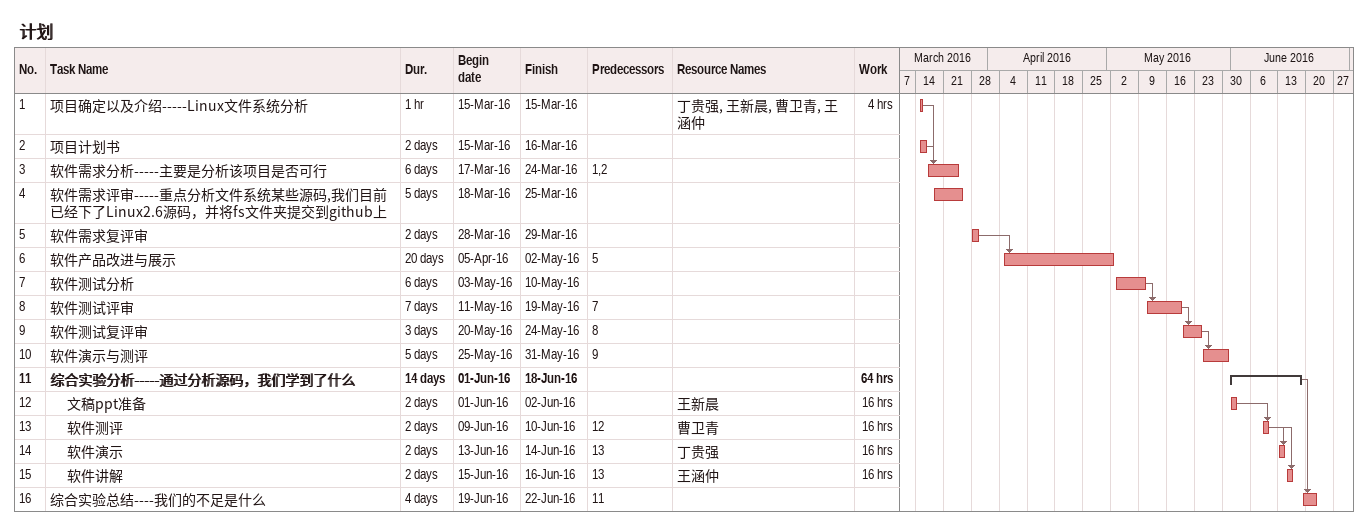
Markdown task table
计划

| ID | Level | Task | Duration | Start | Finish | Predecessors | Resources | Work (h) |
|---|---|---|---|---|---|---|---|---|
| 1 | 1 | 项目确定以及介绍-----Linux文件系统分析 | 1h | 2016-03-15 | 2016-03-15 |  | 丁贵强, 王新晨, 曹卫青, 王涵仲 | 4 |
| 2 | 1 | 项目计划书 | 2d | 2016-03-15 | 2016-03-16 |  |  |  |
| 3 | 1 | 软件需求分析-----主要是分析该项目是否可行 | 6d | 2016-03-17 | 2016-03-24 | 1, 2 |  |  |
| 4 | 1 | 软件需求评审-----重点分析文件系统某些源码,我们目前已经下了Linux2.6源码，并将fs文件夹提交到github上 | 5d | 2016-03-18 | 2016-03-25 |  |  |  |
| 5 | 1 | 软件需求复评审 | 2d | 2016-03-28 | 2016-03-29 |  |  |  |
| 6 | 1 | 软件产品改进与展示 | 20d | 2016-04-05 | 2016-05-02 | 5 |  |  |
| 7 | 1 | 软件测试分析 | 6d | 2016-05-03 | 2016-05-10 |  |  |  |
| 8 | 1 | 软件测试评审 | 7d | 2016-05-11 | 2016-05-19 | 7 |  |  |
| 9 | 1 | 软件测试复评审 | 3d | 2016-05-20 | 2016-05-24 | 8 |  |  |
| 10 | 1 | 软件演示与测评 | 5d | 2016-05-25 | 2016-05-31 | 9 |  |  |
| 11 | 1 | **综合实验分析-----通过分析源码，我们学到了什么** | 14d | 2016-06-01 | 2016-06-18 |  |  | 64 |
| 12 | 2 | 文稿ppt准备 | 2d | 2016-06-01 | 2016-06-02 |  | 王新晨 | 16 |
| 13 | 2 | 软件测评 | 2d | 2016-06-09 | 2016-06-10 | 12 | 曹卫青 | 16 |
| 14 | 2 | 软件演示 | 2d | 2016-06-13 | 2016-06-14 | 13 | 丁贵强 | 16 |
| 15 | 2 | 软件讲解 | 2d | 2016-06-15 | 2016-06-16 | 13 | 王涵仲 | 16 |
| 16 | 1 | 综合实验总结----我们的不足是什么 | 4d | 2016-06-19 | 2016-06-22 | 11 |  |  |
